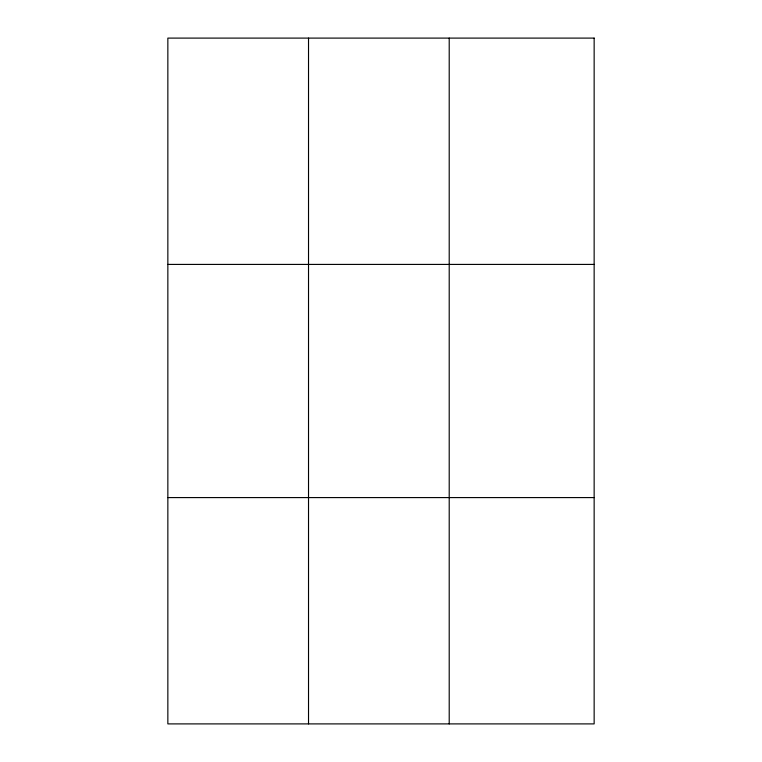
<?xml version="1.0" encoding="UTF-8"?>
<svg xmlns="http://www.w3.org/2000/svg" width="762" height="762" viewBox="0 0 762 762"><rect width="100%" height="100%" fill="white"/><g stroke="black" fill="none" stroke-linecap="round" stroke-linejoin="round"><path stroke-width="1.14" d="M308.524 38.1L308.524 723.9M449.209 38.1L449.209 723.9M167.85 264.414L594.15 264.414M167.85 497.586L594.15 497.586M594.15 38.1L594.15 723.9L167.85 723.9L167.85 38.1L594.15 38.1"/></g></svg>
